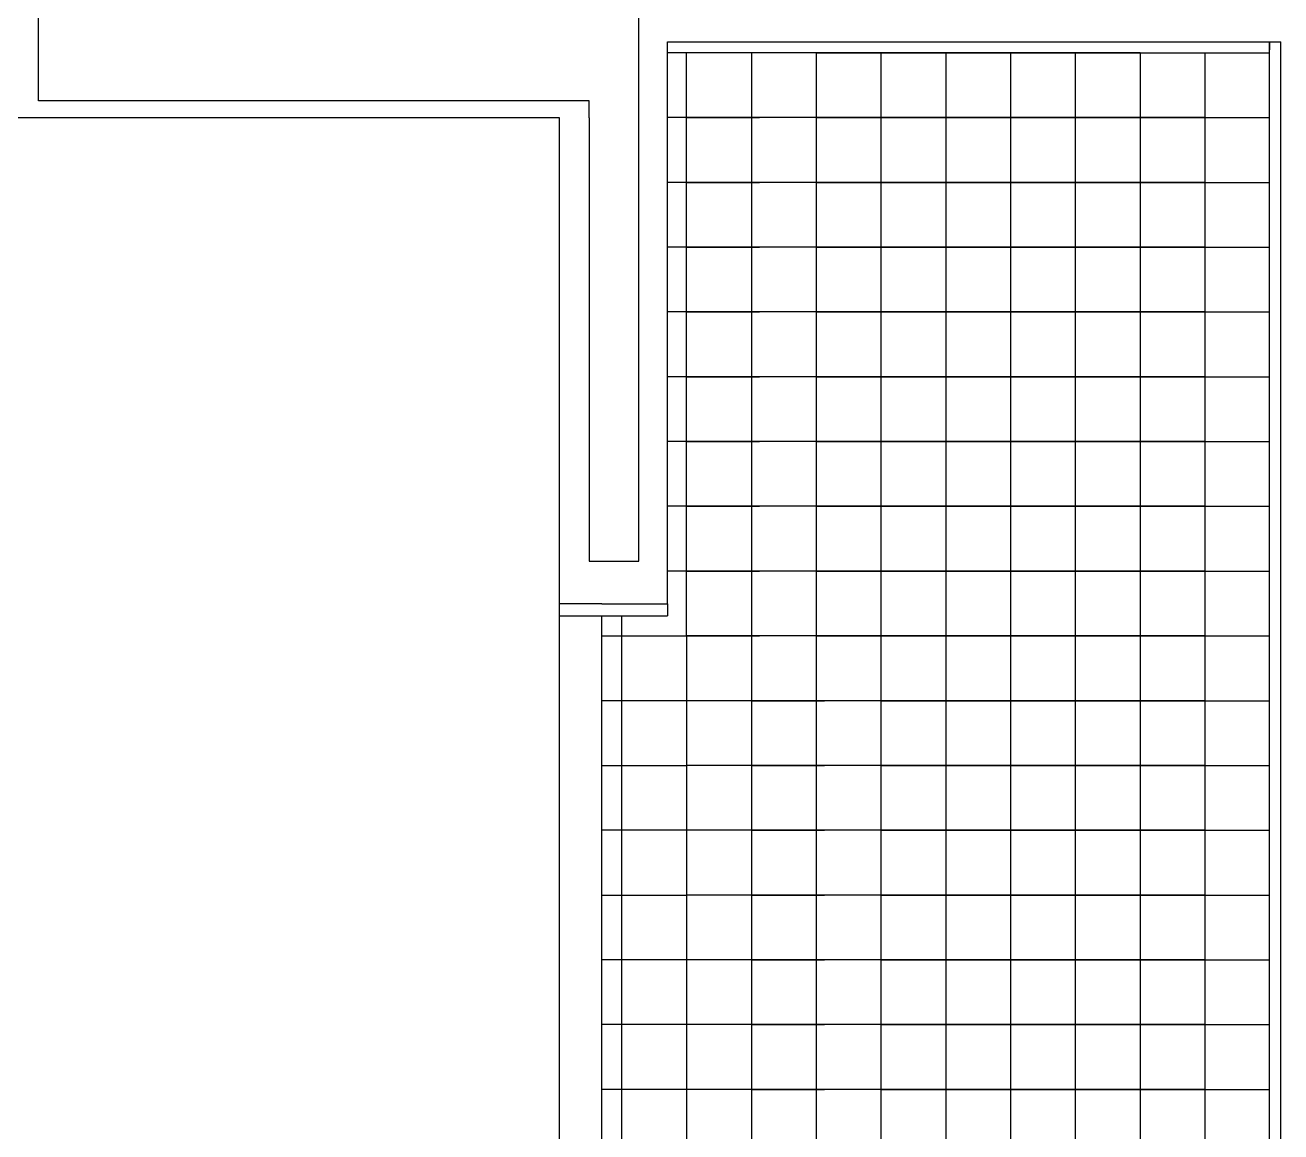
# Model space of a CAD drawing. Header units: millimetres. Extents: x 2377 to 4712, y -254 to 3188.
# Drawn here: x 3632.79 to 3682.2, y 1879.69 to 1923.24 of the extents above; entities that cross this region are included whole.
import ezdxf

# ---------------------------------------------------------------- set-up
doc = ezdxf.new("R2010")
doc.units = ezdxf.units.MM

msp = doc.modelspace()

# ---------------------------------------------------------------- linework, layer by layer
for p, q in [((3633.321, 1920.258), (3633.321, 1926.1)), ((3656.935, 1902.148), (3656.935, 1926.024)), ((3658.067, 1922.573), (3681.755, 1922.573)), ((3658.067, 1900.473), (3658.067, 1922.573)), ((3681.755, 1746.275), (3681.755, 1922.573)), ((3681.755, 1922.573), (3682.196, 1922.573)), ((3681.755, 1922.573), (3681.755, 1922.266)), ((3682.196, 1746.275), (3682.196, 1922.573)), ((3663.913, 1922.148), (3658.067, 1922.148)), ((3658.816, 1919.599), (3658.816, 1922.148)), ((3661.364, 1922.148), (3661.364, 1919.599)), ((3666.462, 1922.148), (3663.913, 1922.148)), ((3663.913, 1922.148), (3663.913, 1919.599)), ((3663.913, 1922.148), (3666.462, 1922.148)), ((3669.011, 1922.148), (3666.462, 1922.148)), ((3666.462, 1922.148), (3666.462, 1919.599)), ((3666.462, 1922.148), (3669.011, 1922.148)), ((3671.56, 1922.148), (3669.011, 1922.148)), ((3669.011, 1922.148), (3669.011, 1919.599)), ((3669.011, 1922.148), (3671.56, 1922.148)), ((3674.109, 1922.148), (3671.56, 1922.148)), ((3671.56, 1922.148), (3671.56, 1919.599)), ((3671.56, 1922.148), (3674.109, 1922.148)), ((3676.658, 1922.148), (3674.109, 1922.148)), ((3674.109, 1922.148), (3674.109, 1919.599)), ((3674.109, 1922.148), (3681.755, 1922.148)), ((3676.658, 1922.148), (3676.658, 1919.599)), ((3679.207, 1922.148), (3679.207, 1917.05)), ((3654.989, 1920.258), (3633.321, 1920.258)), ((3654.989, 1919.59), (3654.989, 1920.258)), ((3653.819, 1919.59), (3632.264, 1919.59)), ((3653.819, 1900.473), (3653.819, 1919.59)), ((3654.989, 1919.59), (3654.989, 1902.148)), ((3663.913, 1919.599), (3658.067, 1919.599)), ((3658.816, 1917.05), (3658.816, 1919.599)), ((3666.462, 1919.599), (3658.816, 1919.599)), ((3661.364, 1919.599), (3658.816, 1919.599)), ((3658.816, 1919.599), (3661.364, 1919.599)), ((3661.364, 1919.599), (3661.364, 1917.05)), ((3661.364, 1919.599), (3661.689, 1919.599)), ((3663.913, 1919.599), (3661.364, 1919.599)), ((3666.462, 1919.599), (3663.913, 1919.599)), ((3663.913, 1919.599), (3663.913, 1917.05)), ((3663.913, 1919.599), (3666.462, 1919.599)), ((3663.913, 1919.599), (3664.238, 1919.599)), ((3666.462, 1919.599), (3663.913, 1919.599)), ((3663.913, 1919.599), (3666.462, 1919.599)), ((3666.462, 1919.599), (3663.913, 1919.599)), ((3663.913, 1919.599), (3666.462, 1919.599)), ((3669.011, 1919.599), (3666.462, 1919.599)), ((3666.462, 1919.599), (3666.462, 1917.05)), ((3666.462, 1919.599), (3669.011, 1919.599)), ((3669.011, 1919.599), (3666.462, 1919.599)), ((3666.462, 1919.599), (3669.011, 1919.599)), ((3669.011, 1919.599), (3666.462, 1919.599)), ((3666.462, 1919.599), (3669.011, 1919.599)), ((3669.011, 1919.599), (3666.462, 1919.599)), ((3666.462, 1919.599), (3669.011, 1919.599)), ((3671.56, 1919.599), (3669.011, 1919.599)), ((3669.011, 1919.599), (3669.011, 1917.05)), ((3669.011, 1919.599), (3671.56, 1919.599)), ((3671.56, 1919.599), (3669.011, 1919.599)), ((3669.011, 1919.599), (3671.56, 1919.599)), ((3671.56, 1919.599), (3669.011, 1919.599)), ((3669.011, 1919.599), (3671.56, 1919.599)), ((3671.56, 1919.599), (3669.011, 1919.599)), ((3669.011, 1919.599), (3671.56, 1919.599)), ((3674.109, 1919.599), (3671.56, 1919.599)), ((3671.56, 1919.599), (3671.56, 1917.05)), ((3671.56, 1919.599), (3674.109, 1919.599)), ((3674.109, 1919.599), (3671.56, 1919.599)), ((3671.56, 1919.599), (3674.109, 1919.599)), ((3674.109, 1919.599), (3671.56, 1919.599)), ((3671.56, 1919.599), (3674.109, 1919.599)), ((3674.109, 1919.599), (3671.56, 1919.599)), ((3671.56, 1919.599), (3674.109, 1919.599)), ((3676.658, 1919.599), (3674.109, 1919.599)), ((3674.109, 1919.599), (3674.109, 1917.05)), ((3674.109, 1919.599), (3681.755, 1919.599)), ((3676.658, 1919.599), (3674.109, 1919.599)), ((3674.109, 1919.599), (3676.658, 1919.599)), ((3676.658, 1919.599), (3674.109, 1919.599)), ((3674.109, 1919.599), (3679.207, 1919.599)), ((3676.658, 1919.599), (3674.109, 1919.599)), ((3674.109, 1919.599), (3679.207, 1919.599)), ((3676.658, 1919.599), (3676.658, 1917.05)), ((3679.207, 1919.599), (3676.658, 1919.599)), ((3676.658, 1919.599), (3681.755, 1919.599)), ((3679.207, 1919.599), (3679.207, 1914.501)), ((3663.913, 1917.05), (3658.067, 1917.05)), ((3658.816, 1914.501), (3658.816, 1917.05)), ((3666.462, 1917.05), (3658.816, 1917.05)), ((3661.364, 1917.05), (3658.816, 1917.05)), ((3658.816, 1917.05), (3661.364, 1917.05)), ((3661.364, 1917.05), (3661.364, 1914.501)), ((3661.364, 1917.05), (3661.689, 1917.05)), ((3663.913, 1917.05), (3661.364, 1917.05)), ((3666.462, 1917.05), (3663.913, 1917.05)), ((3663.913, 1917.05), (3663.913, 1914.501)), ((3663.913, 1917.05), (3666.462, 1917.05)), ((3663.913, 1917.05), (3664.238, 1917.05)), ((3666.462, 1917.05), (3663.913, 1917.05)), ((3663.913, 1917.05), (3666.462, 1917.05)), ((3666.462, 1917.05), (3663.913, 1917.05)), ((3663.913, 1917.05), (3666.462, 1917.05)), ((3669.011, 1917.05), (3666.462, 1917.05)), ((3666.462, 1917.05), (3666.462, 1914.501)), ((3666.462, 1917.05), (3669.011, 1917.05)), ((3669.011, 1917.05), (3666.462, 1917.05)), ((3666.462, 1917.05), (3669.011, 1917.05)), ((3669.011, 1917.05), (3666.462, 1917.05)), ((3666.462, 1917.05), (3669.011, 1917.05)), ((3669.011, 1917.05), (3666.462, 1917.05)), ((3666.462, 1917.05), (3669.011, 1917.05)), ((3671.56, 1917.05), (3669.011, 1917.05)), ((3669.011, 1917.05), (3669.011, 1914.501)), ((3669.011, 1917.05), (3671.56, 1917.05)), ((3671.56, 1917.05), (3669.011, 1917.05)), ((3669.011, 1917.05), (3671.56, 1917.05)), ((3671.56, 1917.05), (3669.011, 1917.05)), ((3669.011, 1917.05), (3671.56, 1917.05)), ((3671.56, 1917.05), (3669.011, 1917.05)), ((3669.011, 1917.05), (3671.56, 1917.05)), ((3674.109, 1917.05), (3671.56, 1917.05)), ((3671.56, 1917.05), (3671.56, 1914.501)), ((3671.56, 1917.05), (3674.109, 1917.05)), ((3674.109, 1917.05), (3671.56, 1917.05)), ((3671.56, 1917.05), (3674.109, 1917.05)), ((3674.109, 1917.05), (3671.56, 1917.05)), ((3671.56, 1917.05), (3674.109, 1917.05)), ((3674.109, 1917.05), (3671.56, 1917.05)), ((3671.56, 1917.05), (3674.109, 1917.05)), ((3676.658, 1917.05), (3674.109, 1917.05)), ((3674.109, 1917.05), (3674.109, 1914.501)), ((3674.109, 1917.05), (3681.755, 1917.05)), ((3676.658, 1917.05), (3674.109, 1917.05)), ((3674.109, 1917.05), (3676.658, 1917.05)), ((3676.658, 1917.05), (3674.109, 1917.05)), ((3674.109, 1917.05), (3679.207, 1917.05)), ((3676.658, 1917.05), (3674.109, 1917.05)), ((3674.109, 1917.05), (3679.207, 1917.05)), ((3676.658, 1917.05), (3676.658, 1914.501)), ((3679.207, 1917.05), (3676.658, 1917.05)), ((3676.658, 1917.05), (3681.755, 1917.05)), ((3679.207, 1917.05), (3679.207, 1911.952)), ((3663.913, 1914.501), (3658.067, 1914.501)), ((3658.816, 1911.952), (3658.816, 1914.501)), ((3666.462, 1914.501), (3658.816, 1914.501)), ((3661.364, 1914.501), (3658.816, 1914.501)), ((3658.816, 1914.501), (3661.364, 1914.501)), ((3661.364, 1914.501), (3661.364, 1911.952)), ((3661.364, 1914.501), (3661.689, 1914.501)), ((3663.913, 1914.501), (3661.364, 1914.501)), ((3666.462, 1914.501), (3663.913, 1914.501)), ((3663.913, 1914.501), (3663.913, 1911.952)), ((3663.913, 1914.501), (3666.462, 1914.501)), ((3663.913, 1914.501), (3664.238, 1914.501)), ((3666.462, 1914.501), (3663.913, 1914.501)), ((3663.913, 1914.501), (3666.462, 1914.501)), ((3666.462, 1914.501), (3663.913, 1914.501)), ((3663.913, 1914.501), (3666.462, 1914.501)), ((3669.011, 1914.501), (3666.462, 1914.501)), ((3666.462, 1914.501), (3666.462, 1911.952)), ((3666.462, 1914.501), (3669.011, 1914.501)), ((3669.011, 1914.501), (3666.462, 1914.501)), ((3666.462, 1914.501), (3669.011, 1914.501)), ((3669.011, 1914.501), (3666.462, 1914.501)), ((3666.462, 1914.501), (3669.011, 1914.501)), ((3669.011, 1914.501), (3666.462, 1914.501)), ((3666.462, 1914.501), (3669.011, 1914.501)), ((3671.56, 1914.501), (3669.011, 1914.501)), ((3669.011, 1914.501), (3669.011, 1911.952)), ((3669.011, 1914.501), (3671.56, 1914.501)), ((3671.56, 1914.501), (3669.011, 1914.501)), ((3669.011, 1914.501), (3671.56, 1914.501)), ((3671.56, 1914.501), (3669.011, 1914.501)), ((3669.011, 1914.501), (3671.56, 1914.501)), ((3671.56, 1914.501), (3669.011, 1914.501)), ((3669.011, 1914.501), (3671.56, 1914.501)), ((3674.109, 1914.501), (3671.56, 1914.501)), ((3671.56, 1914.501), (3671.56, 1911.952)), ((3671.56, 1914.501), (3674.109, 1914.501)), ((3674.109, 1914.501), (3671.56, 1914.501)), ((3671.56, 1914.501), (3674.109, 1914.501)), ((3674.109, 1914.501), (3671.56, 1914.501)), ((3671.56, 1914.501), (3674.109, 1914.501)), ((3674.109, 1914.501), (3671.56, 1914.501)), ((3671.56, 1914.501), (3674.109, 1914.501)), ((3676.658, 1914.501), (3674.109, 1914.501)), ((3674.109, 1914.501), (3674.109, 1911.952)), ((3674.109, 1914.501), (3681.755, 1914.501)), ((3676.658, 1914.501), (3674.109, 1914.501)), ((3674.109, 1914.501), (3676.658, 1914.501)), ((3676.658, 1914.501), (3674.109, 1914.501)), ((3674.109, 1914.501), (3679.207, 1914.501)), ((3676.658, 1914.501), (3674.109, 1914.501)), ((3674.109, 1914.501), (3679.207, 1914.501)), ((3676.658, 1914.501), (3676.658, 1911.952)), ((3679.207, 1914.501), (3676.658, 1914.501)), ((3676.658, 1914.501), (3681.755, 1914.501)), ((3679.207, 1914.501), (3679.207, 1909.404)), ((3663.913, 1911.952), (3658.067, 1911.952)), ((3658.816, 1909.404), (3658.816, 1911.952)), ((3666.462, 1911.952), (3658.816, 1911.952)), ((3661.364, 1911.952), (3658.816, 1911.952)), ((3658.816, 1911.952), (3661.364, 1911.952)), ((3661.364, 1911.952), (3661.364, 1909.404)), ((3661.364, 1911.952), (3661.689, 1911.952)), ((3663.913, 1911.952), (3661.364, 1911.952)), ((3666.462, 1911.952), (3663.913, 1911.952)), ((3663.913, 1911.952), (3663.913, 1909.404)), ((3663.913, 1911.952), (3666.462, 1911.952)), ((3663.913, 1911.952), (3664.238, 1911.952)), ((3666.462, 1911.952), (3663.913, 1911.952)), ((3663.913, 1911.952), (3666.462, 1911.952)), ((3666.462, 1911.952), (3663.913, 1911.952)), ((3663.913, 1911.952), (3666.462, 1911.952)), ((3669.011, 1911.952), (3666.462, 1911.952)), ((3666.462, 1911.952), (3666.462, 1909.404)), ((3666.462, 1911.952), (3669.011, 1911.952)), ((3669.011, 1911.952), (3666.462, 1911.952)), ((3666.462, 1911.952), (3669.011, 1911.952)), ((3669.011, 1911.952), (3666.462, 1911.952)), ((3666.462, 1911.952), (3669.011, 1911.952)), ((3669.011, 1911.952), (3666.462, 1911.952)), ((3666.462, 1911.952), (3669.011, 1911.952)), ((3671.56, 1911.952), (3669.011, 1911.952)), ((3669.011, 1911.952), (3669.011, 1909.404)), ((3669.011, 1911.952), (3671.56, 1911.952)), ((3671.56, 1911.952), (3669.011, 1911.952)), ((3669.011, 1911.952), (3671.56, 1911.952)), ((3671.56, 1911.952), (3669.011, 1911.952)), ((3669.011, 1911.952), (3671.56, 1911.952)), ((3671.56, 1911.952), (3669.011, 1911.952)), ((3669.011, 1911.952), (3671.56, 1911.952)), ((3674.109, 1911.952), (3671.56, 1911.952)), ((3671.56, 1911.952), (3671.56, 1909.404)), ((3671.56, 1911.952), (3674.109, 1911.952)), ((3674.109, 1911.952), (3671.56, 1911.952)), ((3671.56, 1911.952), (3674.109, 1911.952)), ((3674.109, 1911.952), (3671.56, 1911.952)), ((3671.56, 1911.952), (3674.109, 1911.952)), ((3674.109, 1911.952), (3671.56, 1911.952)), ((3671.56, 1911.952), (3674.109, 1911.952)), ((3676.658, 1911.952), (3674.109, 1911.952)), ((3674.109, 1911.952), (3674.109, 1909.404)), ((3674.109, 1911.952), (3681.755, 1911.952)), ((3676.658, 1911.952), (3674.109, 1911.952)), ((3674.109, 1911.952), (3676.658, 1911.952)), ((3676.658, 1911.952), (3674.109, 1911.952)), ((3674.109, 1911.952), (3679.207, 1911.952)), ((3676.658, 1911.952), (3674.109, 1911.952)), ((3674.109, 1911.952), (3679.207, 1911.952)), ((3676.658, 1911.952), (3676.658, 1909.404)), ((3679.207, 1911.952), (3676.658, 1911.952)), ((3676.658, 1911.952), (3681.755, 1911.952)), ((3679.207, 1911.952), (3679.207, 1906.855)), ((3663.913, 1909.404), (3658.067, 1909.404)), ((3658.816, 1906.855), (3658.816, 1909.404)), ((3666.462, 1909.404), (3658.816, 1909.404)), ((3661.364, 1909.404), (3658.816, 1909.404)), ((3658.816, 1909.404), (3661.364, 1909.404)), ((3661.364, 1909.404), (3661.364, 1906.855)), ((3661.364, 1909.404), (3661.689, 1909.404)), ((3663.913, 1909.404), (3661.364, 1909.404)), ((3666.462, 1909.404), (3663.913, 1909.404)), ((3663.913, 1909.404), (3663.913, 1906.855)), ((3663.913, 1909.404), (3666.462, 1909.404)), ((3663.913, 1909.404), (3664.238, 1909.404)), ((3666.462, 1909.404), (3663.913, 1909.404)), ((3663.913, 1909.404), (3666.462, 1909.404)), ((3666.462, 1909.404), (3663.913, 1909.404)), ((3663.913, 1909.404), (3666.462, 1909.404)), ((3669.011, 1909.404), (3666.462, 1909.404)), ((3666.462, 1909.404), (3666.462, 1906.855)), ((3666.462, 1909.404), (3669.011, 1909.404)), ((3669.011, 1909.404), (3666.462, 1909.404)), ((3666.462, 1909.404), (3669.011, 1909.404)), ((3669.011, 1909.404), (3666.462, 1909.404)), ((3666.462, 1909.404), (3669.011, 1909.404)), ((3669.011, 1909.404), (3666.462, 1909.404)), ((3666.462, 1909.404), (3669.011, 1909.404)), ((3671.56, 1909.404), (3669.011, 1909.404)), ((3669.011, 1909.404), (3669.011, 1906.855)), ((3669.011, 1909.404), (3671.56, 1909.404)), ((3671.56, 1909.404), (3669.011, 1909.404)), ((3669.011, 1909.404), (3671.56, 1909.404)), ((3671.56, 1909.404), (3669.011, 1909.404)), ((3669.011, 1909.404), (3671.56, 1909.404)), ((3671.56, 1909.404), (3669.011, 1909.404)), ((3669.011, 1909.404), (3671.56, 1909.404)), ((3674.109, 1909.404), (3671.56, 1909.404)), ((3671.56, 1909.404), (3671.56, 1906.855)), ((3671.56, 1909.404), (3674.109, 1909.404)), ((3674.109, 1909.404), (3671.56, 1909.404)), ((3671.56, 1909.404), (3674.109, 1909.404)), ((3674.109, 1909.404), (3671.56, 1909.404)), ((3671.56, 1909.404), (3674.109, 1909.404)), ((3674.109, 1909.404), (3671.56, 1909.404)), ((3671.56, 1909.404), (3674.109, 1909.404)), ((3676.658, 1909.404), (3674.109, 1909.404)), ((3674.109, 1909.404), (3674.109, 1906.855)), ((3674.109, 1909.404), (3681.755, 1909.404)), ((3676.658, 1909.404), (3674.109, 1909.404)), ((3674.109, 1909.404), (3676.658, 1909.404)), ((3676.658, 1909.404), (3674.109, 1909.404)), ((3674.109, 1909.404), (3679.207, 1909.404)), ((3676.658, 1909.404), (3674.109, 1909.404)), ((3674.109, 1909.404), (3679.207, 1909.404)), ((3676.658, 1909.404), (3676.658, 1906.855)), ((3679.207, 1909.404), (3676.658, 1909.404)), ((3676.658, 1909.404), (3681.755, 1909.404)), ((3679.207, 1909.404), (3679.207, 1904.306)), ((3663.913, 1906.855), (3658.067, 1906.855)), ((3658.816, 1904.306), (3658.816, 1906.855)), ((3666.462, 1906.855), (3658.816, 1906.855)), ((3661.364, 1906.855), (3658.816, 1906.855)), ((3658.816, 1906.855), (3661.364, 1906.855)), ((3661.364, 1906.855), (3661.364, 1904.306)), ((3661.364, 1906.855), (3661.689, 1906.855)), ((3663.913, 1906.855), (3661.364, 1906.855)), ((3666.462, 1906.855), (3663.913, 1906.855)), ((3663.913, 1906.855), (3663.913, 1904.306)), ((3663.913, 1906.855), (3666.462, 1906.855)), ((3663.913, 1906.855), (3664.238, 1906.855)), ((3666.462, 1906.855), (3663.913, 1906.855)), ((3663.913, 1906.855), (3666.462, 1906.855)), ((3666.462, 1906.855), (3663.913, 1906.855)), ((3663.913, 1906.855), (3666.462, 1906.855)), ((3669.011, 1906.855), (3666.462, 1906.855)), ((3666.462, 1906.855), (3666.462, 1904.306)), ((3666.462, 1906.855), (3669.011, 1906.855)), ((3669.011, 1906.855), (3666.462, 1906.855)), ((3666.462, 1906.855), (3669.011, 1906.855)), ((3669.011, 1906.855), (3666.462, 1906.855)), ((3666.462, 1906.855), (3669.011, 1906.855)), ((3669.011, 1906.855), (3666.462, 1906.855)), ((3666.462, 1906.855), (3669.011, 1906.855)), ((3671.56, 1906.855), (3669.011, 1906.855)), ((3669.011, 1906.855), (3669.011, 1904.306)), ((3669.011, 1906.855), (3671.56, 1906.855)), ((3671.56, 1906.855), (3669.011, 1906.855)), ((3669.011, 1906.855), (3671.56, 1906.855)), ((3671.56, 1906.855), (3669.011, 1906.855)), ((3669.011, 1906.855), (3671.56, 1906.855)), ((3671.56, 1906.855), (3669.011, 1906.855)), ((3669.011, 1906.855), (3671.56, 1906.855)), ((3674.109, 1906.855), (3671.56, 1906.855)), ((3671.56, 1906.855), (3671.56, 1904.306)), ((3671.56, 1906.855), (3674.109, 1906.855)), ((3674.109, 1906.855), (3671.56, 1906.855)), ((3671.56, 1906.855), (3674.109, 1906.855)), ((3674.109, 1906.855), (3671.56, 1906.855)), ((3671.56, 1906.855), (3674.109, 1906.855)), ((3674.109, 1906.855), (3671.56, 1906.855)), ((3671.56, 1906.855), (3674.109, 1906.855)), ((3676.658, 1906.855), (3674.109, 1906.855)), ((3674.109, 1906.855), (3674.109, 1904.306)), ((3674.109, 1906.855), (3681.755, 1906.855)), ((3676.658, 1906.855), (3674.109, 1906.855)), ((3674.109, 1906.855), (3676.658, 1906.855)), ((3676.658, 1906.855), (3674.109, 1906.855)), ((3674.109, 1906.855), (3679.207, 1906.855)), ((3676.658, 1906.855), (3674.109, 1906.855)), ((3674.109, 1906.855), (3679.207, 1906.855)), ((3676.658, 1906.855), (3676.658, 1904.306)), ((3679.207, 1906.855), (3676.658, 1906.855)), ((3676.658, 1906.855), (3681.755, 1906.855)), ((3679.207, 1906.855), (3679.207, 1901.757)), ((3663.913, 1904.306), (3658.067, 1904.306)), ((3658.816, 1901.757), (3658.816, 1904.306)), ((3666.462, 1904.306), (3658.816, 1904.306)), ((3661.364, 1904.306), (3658.816, 1904.306)), ((3658.816, 1904.306), (3661.364, 1904.306)), ((3661.364, 1904.306), (3661.364, 1901.757)), ((3661.364, 1904.306), (3661.689, 1904.306)), ((3663.913, 1904.306), (3661.364, 1904.306)), ((3666.462, 1904.306), (3663.913, 1904.306)), ((3663.913, 1904.306), (3663.913, 1901.757)), ((3663.913, 1904.306), (3666.462, 1904.306)), ((3663.913, 1904.306), (3664.238, 1904.306)), ((3666.462, 1904.306), (3663.913, 1904.306)), ((3663.913, 1904.306), (3666.462, 1904.306)), ((3666.462, 1904.306), (3663.913, 1904.306)), ((3663.913, 1904.306), (3666.462, 1904.306)), ((3669.011, 1904.306), (3666.462, 1904.306)), ((3666.462, 1904.306), (3666.462, 1901.757)), ((3666.462, 1904.306), (3669.011, 1904.306)), ((3669.011, 1904.306), (3666.462, 1904.306)), ((3666.462, 1904.306), (3669.011, 1904.306)), ((3669.011, 1904.306), (3666.462, 1904.306)), ((3666.462, 1904.306), (3669.011, 1904.306)), ((3669.011, 1904.306), (3666.462, 1904.306)), ((3666.462, 1904.306), (3669.011, 1904.306)), ((3671.56, 1904.306), (3669.011, 1904.306)), ((3669.011, 1904.306), (3669.011, 1901.757)), ((3669.011, 1904.306), (3671.56, 1904.306)), ((3671.56, 1904.306), (3669.011, 1904.306)), ((3669.011, 1904.306), (3671.56, 1904.306)), ((3671.56, 1904.306), (3669.011, 1904.306)), ((3669.011, 1904.306), (3671.56, 1904.306)), ((3671.56, 1904.306), (3669.011, 1904.306)), ((3669.011, 1904.306), (3671.56, 1904.306)), ((3674.109, 1904.306), (3671.56, 1904.306)), ((3671.56, 1904.306), (3671.56, 1901.757)), ((3671.56, 1904.306), (3674.109, 1904.306)), ((3674.109, 1904.306), (3671.56, 1904.306)), ((3671.56, 1904.306), (3674.109, 1904.306)), ((3674.109, 1904.306), (3671.56, 1904.306)), ((3671.56, 1904.306), (3674.109, 1904.306)), ((3674.109, 1904.306), (3671.56, 1904.306)), ((3671.56, 1904.306), (3674.109, 1904.306)), ((3676.658, 1904.306), (3674.109, 1904.306)), ((3674.109, 1904.306), (3674.109, 1901.757)), ((3674.109, 1904.306), (3681.755, 1904.306)), ((3676.658, 1904.306), (3674.109, 1904.306)), ((3674.109, 1904.306), (3676.658, 1904.306)), ((3676.658, 1904.306), (3674.109, 1904.306)), ((3674.109, 1904.306), (3679.207, 1904.306)), ((3676.658, 1904.306), (3674.109, 1904.306)), ((3674.109, 1904.306), (3679.207, 1904.306)), ((3676.658, 1904.306), (3676.658, 1901.757)), ((3679.207, 1904.306), (3676.658, 1904.306)), ((3676.658, 1904.306), (3681.755, 1904.306)), ((3679.207, 1904.306), (3679.207, 1899.208)), ((3654.989, 1902.148), (3656.935, 1902.148)), ((3663.913, 1901.757), (3658.067, 1901.757)), ((3658.816, 1899.208), (3658.816, 1901.757)), ((3666.462, 1901.757), (3658.816, 1901.757)), ((3661.364, 1901.757), (3658.816, 1901.757)), ((3658.816, 1901.757), (3661.364, 1901.757)), ((3661.364, 1901.757), (3661.364, 1899.208)), ((3661.364, 1901.757), (3661.689, 1901.757)), ((3663.913, 1901.757), (3661.364, 1901.757)), ((3666.462, 1901.757), (3663.913, 1901.757)), ((3663.913, 1901.757), (3663.913, 1899.208)), ((3663.913, 1901.757), (3666.462, 1901.757)), ((3663.913, 1901.757), (3664.238, 1901.757)), ((3666.462, 1901.757), (3663.913, 1901.757)), ((3663.913, 1901.757), (3666.462, 1901.757)), ((3666.462, 1901.757), (3663.913, 1901.757)), ((3663.913, 1901.757), (3666.462, 1901.757)), ((3669.011, 1901.757), (3666.462, 1901.757)), ((3666.462, 1901.757), (3666.462, 1899.208)), ((3666.462, 1901.757), (3669.011, 1901.757)), ((3669.011, 1901.757), (3666.462, 1901.757)), ((3666.462, 1901.757), (3669.011, 1901.757)), ((3669.011, 1901.757), (3666.462, 1901.757)), ((3666.462, 1901.757), (3669.011, 1901.757)), ((3669.011, 1901.757), (3666.462, 1901.757)), ((3666.462, 1901.757), (3669.011, 1901.757)), ((3671.56, 1901.757), (3669.011, 1901.757)), ((3669.011, 1901.757), (3669.011, 1899.208)), ((3669.011, 1901.757), (3671.56, 1901.757)), ((3671.56, 1901.757), (3669.011, 1901.757)), ((3669.011, 1901.757), (3671.56, 1901.757)), ((3671.56, 1901.757), (3669.011, 1901.757)), ((3669.011, 1901.757), (3671.56, 1901.757)), ((3671.56, 1901.757), (3669.011, 1901.757)), ((3669.011, 1901.757), (3671.56, 1901.757)), ((3674.109, 1901.757), (3671.56, 1901.757)), ((3671.56, 1901.757), (3671.56, 1899.208)), ((3671.56, 1901.757), (3674.109, 1901.757)), ((3674.109, 1901.757), (3671.56, 1901.757)), ((3671.56, 1901.757), (3674.109, 1901.757)), ((3674.109, 1901.757), (3671.56, 1901.757)), ((3671.56, 1901.757), (3674.109, 1901.757)), ((3674.109, 1901.757), (3671.56, 1901.757)), ((3671.56, 1901.757), (3674.109, 1901.757)), ((3676.658, 1901.757), (3674.109, 1901.757)), ((3674.109, 1901.757), (3674.109, 1899.208)), ((3674.109, 1901.757), (3681.755, 1901.757)), ((3676.658, 1901.757), (3674.109, 1901.757)), ((3674.109, 1901.757), (3676.658, 1901.757)), ((3676.658, 1901.757), (3674.109, 1901.757)), ((3674.109, 1901.757), (3679.207, 1901.757)), ((3676.658, 1901.757), (3674.109, 1901.757)), ((3674.109, 1901.757), (3679.207, 1901.757)), ((3676.658, 1901.757), (3676.658, 1899.208)), ((3679.207, 1901.757), (3676.658, 1901.757)), ((3676.658, 1901.757), (3681.755, 1901.757)), ((3679.207, 1901.757), (3679.207, 1896.659)), ((3655.486, 1900.473), (3653.819, 1900.473)), ((3653.819, 1899.993), (3653.819, 1900.473)), ((3655.486, 1900.473), (3658.067, 1900.473)), ((3658.067, 1900.473), (3658.067, 1899.993)), ((3653.819, 1836.271), (3653.819, 1899.993)), ((3653.819, 1899.993), (3655.486, 1899.993)), ((3655.486, 1836.271), (3655.486, 1899.993)), ((3655.486, 1899.993), (3658.067, 1899.993)), ((3655.486, 1899.993), (3658.067, 1899.993)), ((3656.267, 1896.659), (3656.267, 1899.993)), ((3655.486, 1899.208), (3658.816, 1899.208)), ((3658.816, 1899.208), (3658.816, 1822.742)), ((3666.462, 1899.208), (3658.816, 1899.208)), ((3661.364, 1899.208), (3658.816, 1899.208)), ((3658.816, 1899.208), (3661.364, 1899.208)), ((3661.364, 1899.208), (3661.364, 1835.486)), ((3661.364, 1899.208), (3661.689, 1899.208)), ((3663.913, 1899.208), (3661.364, 1899.208)), ((3663.913, 1899.208), (3664.238, 1899.208)), ((3663.913, 1899.208), (3663.913, 1896.659)), ((3666.462, 1899.208), (3663.913, 1899.208)), ((3663.913, 1899.208), (3666.462, 1899.208)), ((3666.462, 1899.208), (3663.913, 1899.208)), ((3663.913, 1899.208), (3666.462, 1899.208)), ((3669.011, 1899.208), (3666.462, 1899.208)), ((3666.462, 1899.208), (3666.462, 1896.659)), ((3666.462, 1899.208), (3669.011, 1899.208)), ((3669.011, 1899.208), (3666.462, 1899.208)), ((3666.462, 1899.208), (3669.011, 1899.208)), ((3669.011, 1899.208), (3666.462, 1899.208)), ((3666.462, 1899.208), (3669.011, 1899.208)), ((3671.56, 1899.208), (3669.011, 1899.208)), ((3669.011, 1899.208), (3669.011, 1896.659)), ((3669.011, 1899.208), (3671.56, 1899.208)), ((3671.56, 1899.208), (3669.011, 1899.208)), ((3669.011, 1899.208), (3671.56, 1899.208)), ((3671.56, 1899.208), (3669.011, 1899.208)), ((3669.011, 1899.208), (3671.56, 1899.208)), ((3674.109, 1899.208), (3671.56, 1899.208)), ((3671.56, 1899.208), (3671.56, 1896.659)), ((3671.56, 1899.208), (3674.109, 1899.208)), ((3674.109, 1899.208), (3671.56, 1899.208)), ((3671.56, 1899.208), (3674.109, 1899.208)), ((3674.109, 1899.208), (3671.56, 1899.208)), ((3671.56, 1899.208), (3674.109, 1899.208)), ((3676.658, 1899.208), (3674.109, 1899.208)), ((3674.109, 1899.208), (3674.109, 1896.659)), ((3674.109, 1899.208), (3676.658, 1899.208)), ((3676.658, 1899.208), (3674.109, 1899.208)), ((3674.109, 1899.208), (3679.207, 1899.208)), ((3676.658, 1899.208), (3674.109, 1899.208)), ((3674.109, 1899.208), (3679.207, 1899.208)), ((3679.207, 1899.208), (3676.658, 1899.208)), ((3676.658, 1899.208), (3676.658, 1896.659)), ((3676.658, 1899.208), (3681.755, 1899.208)), ((3658.816, 1896.659), (3655.486, 1896.659)), ((3656.267, 1894.11), (3656.267, 1896.659)), ((3666.462, 1896.659), (3658.816, 1896.659)), ((3661.364, 1896.659), (3658.816, 1896.659)), ((3663.913, 1896.659), (3661.364, 1896.659)), ((3661.364, 1896.659), (3663.913, 1896.659)), ((3663.913, 1896.659), (3664.238, 1896.659)), ((3663.913, 1896.659), (3663.913, 1894.11)), ((3666.462, 1896.659), (3663.913, 1896.659)), ((3669.011, 1896.659), (3666.462, 1896.659)), ((3666.462, 1896.659), (3666.462, 1894.11)), ((3666.462, 1896.659), (3669.011, 1896.659)), ((3669.011, 1896.659), (3666.462, 1896.659)), ((3666.462, 1896.659), (3669.011, 1896.659)), ((3671.56, 1896.659), (3669.011, 1896.659)), ((3669.011, 1896.659), (3669.011, 1894.11)), ((3669.011, 1896.659), (3671.56, 1896.659)), ((3671.56, 1896.659), (3669.011, 1896.659)), ((3669.011, 1896.659), (3671.56, 1896.659)), ((3674.109, 1896.659), (3671.56, 1896.659)), ((3671.56, 1896.659), (3671.56, 1894.11)), ((3671.56, 1896.659), (3674.109, 1896.659)), ((3674.109, 1896.659), (3671.56, 1896.659)), ((3671.56, 1896.659), (3674.109, 1896.659)), ((3676.658, 1896.659), (3674.109, 1896.659)), ((3674.109, 1896.659), (3674.109, 1894.11)), ((3674.109, 1896.659), (3676.658, 1896.659)), ((3676.658, 1896.659), (3674.109, 1896.659)), ((3674.109, 1896.659), (3676.658, 1896.659)), ((3679.207, 1896.659), (3676.658, 1896.659)), ((3676.658, 1896.659), (3676.658, 1894.11)), ((3676.658, 1896.659), (3681.755, 1896.659)), ((3679.207, 1896.659), (3676.658, 1896.659)), ((3676.658, 1896.659), (3681.755, 1896.659)), ((3679.207, 1896.659), (3679.207, 1894.11)), ((3655.486, 1894.11), (3658.816, 1894.11)), ((3656.267, 1891.561), (3656.267, 1894.11)), ((3666.462, 1894.11), (3658.816, 1894.11)), ((3666.462, 1894.11), (3658.816, 1894.11)), ((3661.364, 1894.11), (3658.816, 1894.11)), ((3663.913, 1894.11), (3661.364, 1894.11)), ((3661.364, 1894.11), (3663.913, 1894.11)), ((3663.913, 1894.11), (3664.238, 1894.11)), ((3663.913, 1894.11), (3663.913, 1891.561)), ((3663.913, 1894.11), (3664.238, 1894.11)), ((3666.462, 1894.11), (3663.913, 1894.11)), ((3669.011, 1894.11), (3666.462, 1894.11)), ((3666.462, 1894.11), (3666.462, 1891.561)), ((3666.462, 1894.11), (3669.011, 1894.11)), ((3669.011, 1894.11), (3666.462, 1894.11)), ((3666.462, 1894.11), (3669.011, 1894.11)), ((3669.011, 1894.11), (3666.462, 1894.11)), ((3666.462, 1894.11), (3669.011, 1894.11)), ((3671.56, 1894.11), (3669.011, 1894.11)), ((3669.011, 1894.11), (3669.011, 1891.561)), ((3669.011, 1894.11), (3671.56, 1894.11)), ((3671.56, 1894.11), (3669.011, 1894.11)), ((3669.011, 1894.11), (3671.56, 1894.11)), ((3671.56, 1894.11), (3669.011, 1894.11)), ((3669.011, 1894.11), (3671.56, 1894.11)), ((3674.109, 1894.11), (3671.56, 1894.11)), ((3671.56, 1894.11), (3671.56, 1891.561)), ((3671.56, 1894.11), (3674.109, 1894.11)), ((3674.109, 1894.11), (3671.56, 1894.11)), ((3671.56, 1894.11), (3674.109, 1894.11)), ((3674.109, 1894.11), (3671.56, 1894.11)), ((3671.56, 1894.11), (3674.109, 1894.11)), ((3676.658, 1894.11), (3674.109, 1894.11)), ((3674.109, 1894.11), (3674.109, 1891.561)), ((3674.109, 1894.11), (3676.658, 1894.11)), ((3676.658, 1894.11), (3674.109, 1894.11)), ((3674.109, 1894.11), (3676.658, 1894.11)), ((3676.658, 1894.11), (3674.109, 1894.11)), ((3674.109, 1894.11), (3676.658, 1894.11)), ((3679.207, 1894.11), (3676.658, 1894.11)), ((3676.658, 1894.11), (3676.658, 1891.561)), ((3676.658, 1894.11), (3681.755, 1894.11)), ((3679.207, 1894.11), (3676.658, 1894.11)), ((3676.658, 1894.11), (3681.755, 1894.11)), ((3679.207, 1894.11), (3676.658, 1894.11)), ((3676.658, 1894.11), (3681.755, 1894.11)), ((3679.207, 1894.11), (3679.207, 1891.561)), ((3658.816, 1891.561), (3655.486, 1891.561)), ((3656.267, 1889.013), (3656.267, 1891.561)), ((3666.462, 1891.561), (3658.816, 1891.561)), ((3661.364, 1891.561), (3658.816, 1891.561)), ((3663.913, 1891.561), (3661.364, 1891.561)), ((3661.364, 1891.561), (3663.913, 1891.561)), ((3663.913, 1891.561), (3664.238, 1891.561)), ((3663.913, 1891.561), (3663.913, 1889.013)), ((3666.462, 1891.561), (3663.913, 1891.561)), ((3669.011, 1891.561), (3666.462, 1891.561)), ((3666.462, 1891.561), (3666.462, 1889.013)), ((3666.462, 1891.561), (3669.011, 1891.561)), ((3669.011, 1891.561), (3666.462, 1891.561)), ((3666.462, 1891.561), (3669.011, 1891.561)), ((3671.56, 1891.561), (3669.011, 1891.561)), ((3669.011, 1891.561), (3669.011, 1889.013)), ((3669.011, 1891.561), (3671.56, 1891.561)), ((3671.56, 1891.561), (3669.011, 1891.561)), ((3669.011, 1891.561), (3671.56, 1891.561)), ((3674.109, 1891.561), (3671.56, 1891.561)), ((3671.56, 1891.561), (3671.56, 1889.013)), ((3671.56, 1891.561), (3674.109, 1891.561)), ((3674.109, 1891.561), (3671.56, 1891.561)), ((3671.56, 1891.561), (3674.109, 1891.561)), ((3676.658, 1891.561), (3674.109, 1891.561)), ((3674.109, 1891.561), (3674.109, 1889.013)), ((3674.109, 1891.561), (3676.658, 1891.561)), ((3676.658, 1891.561), (3674.109, 1891.561)), ((3674.109, 1891.561), (3676.658, 1891.561)), ((3679.207, 1891.561), (3676.658, 1891.561)), ((3676.658, 1891.561), (3676.658, 1889.013)), ((3676.658, 1891.561), (3681.755, 1891.561)), ((3679.207, 1891.561), (3676.658, 1891.561)), ((3676.658, 1891.561), (3681.755, 1891.561)), ((3679.207, 1891.561), (3679.207, 1889.013)), ((3655.486, 1889.013), (3658.816, 1889.013)), ((3656.267, 1886.464), (3656.267, 1889.013)), ((3666.462, 1889.013), (3658.816, 1889.013)), ((3666.462, 1889.013), (3658.816, 1889.013)), ((3661.364, 1889.013), (3658.816, 1889.013)), ((3663.913, 1889.013), (3661.364, 1889.013)), ((3661.364, 1889.013), (3663.913, 1889.013)), ((3663.913, 1889.013), (3664.238, 1889.013)), ((3663.913, 1889.013), (3663.913, 1886.464)), ((3663.913, 1889.013), (3664.238, 1889.013)), ((3666.462, 1889.013), (3663.913, 1889.013)), ((3669.011, 1889.013), (3666.462, 1889.013)), ((3666.462, 1889.013), (3666.462, 1886.464)), ((3666.462, 1889.013), (3669.011, 1889.013)), ((3669.011, 1889.013), (3666.462, 1889.013)), ((3666.462, 1889.013), (3669.011, 1889.013)), ((3669.011, 1889.013), (3666.462, 1889.013)), ((3666.462, 1889.013), (3669.011, 1889.013)), ((3671.56, 1889.013), (3669.011, 1889.013)), ((3669.011, 1889.013), (3669.011, 1886.464)), ((3669.011, 1889.013), (3671.56, 1889.013)), ((3671.56, 1889.013), (3669.011, 1889.013)), ((3669.011, 1889.013), (3671.56, 1889.013)), ((3671.56, 1889.013), (3669.011, 1889.013)), ((3669.011, 1889.013), (3671.56, 1889.013)), ((3674.109, 1889.013), (3671.56, 1889.013)), ((3671.56, 1889.013), (3671.56, 1886.464)), ((3671.56, 1889.013), (3674.109, 1889.013)), ((3674.109, 1889.013), (3671.56, 1889.013)), ((3671.56, 1889.013), (3674.109, 1889.013)), ((3674.109, 1889.013), (3671.56, 1889.013)), ((3671.56, 1889.013), (3674.109, 1889.013)), ((3676.658, 1889.013), (3674.109, 1889.013)), ((3674.109, 1889.013), (3674.109, 1886.464)), ((3674.109, 1889.013), (3676.658, 1889.013)), ((3676.658, 1889.013), (3674.109, 1889.013)), ((3674.109, 1889.013), (3676.658, 1889.013)), ((3676.658, 1889.013), (3674.109, 1889.013)), ((3674.109, 1889.013), (3676.658, 1889.013)), ((3679.207, 1889.013), (3676.658, 1889.013)), ((3676.658, 1889.013), (3676.658, 1886.464)), ((3676.658, 1889.013), (3681.755, 1889.013)), ((3679.207, 1889.013), (3676.658, 1889.013)), ((3676.658, 1889.013), (3681.755, 1889.013)), ((3679.207, 1889.013), (3676.658, 1889.013)), ((3676.658, 1889.013), (3681.755, 1889.013)), ((3679.207, 1889.013), (3679.207, 1886.464)), ((3658.816, 1886.464), (3655.486, 1886.464)), ((3656.267, 1883.915), (3656.267, 1886.464)), ((3666.462, 1886.464), (3658.816, 1886.464)), ((3661.364, 1886.464), (3658.816, 1886.464)), ((3663.913, 1886.464), (3661.364, 1886.464)), ((3661.364, 1886.464), (3663.913, 1886.464)), ((3663.913, 1886.464), (3664.238, 1886.464)), ((3663.913, 1886.464), (3663.913, 1883.915)), ((3666.462, 1886.464), (3663.913, 1886.464)), ((3669.011, 1886.464), (3666.462, 1886.464)), ((3666.462, 1886.464), (3666.462, 1883.915)), ((3666.462, 1886.464), (3669.011, 1886.464)), ((3669.011, 1886.464), (3666.462, 1886.464)), ((3666.462, 1886.464), (3669.011, 1886.464)), ((3671.56, 1886.464), (3669.011, 1886.464)), ((3669.011, 1886.464), (3669.011, 1883.915)), ((3669.011, 1886.464), (3671.56, 1886.464)), ((3671.56, 1886.464), (3669.011, 1886.464)), ((3669.011, 1886.464), (3671.56, 1886.464)), ((3674.109, 1886.464), (3671.56, 1886.464)), ((3671.56, 1886.464), (3671.56, 1883.915)), ((3671.56, 1886.464), (3674.109, 1886.464)), ((3674.109, 1886.464), (3671.56, 1886.464)), ((3671.56, 1886.464), (3674.109, 1886.464)), ((3676.658, 1886.464), (3674.109, 1886.464)), ((3674.109, 1886.464), (3674.109, 1883.915)), ((3674.109, 1886.464), (3676.658, 1886.464)), ((3676.658, 1886.464), (3674.109, 1886.464)), ((3674.109, 1886.464), (3676.658, 1886.464)), ((3679.207, 1886.464), (3676.658, 1886.464)), ((3676.658, 1886.464), (3676.658, 1883.915)), ((3676.658, 1886.464), (3681.755, 1886.464)), ((3679.207, 1886.464), (3676.658, 1886.464)), ((3676.658, 1886.464), (3681.755, 1886.464)), ((3679.207, 1886.464), (3679.207, 1883.915)), ((3658.816, 1883.915), (3655.486, 1883.915)), ((3656.267, 1881.366), (3656.267, 1883.915)), ((3666.462, 1883.915), (3658.816, 1883.915)), ((3661.364, 1883.915), (3658.816, 1883.915)), ((3663.913, 1883.915), (3661.364, 1883.915)), ((3661.364, 1883.915), (3663.913, 1883.915)), ((3663.913, 1883.915), (3664.238, 1883.915)), ((3663.913, 1883.915), (3663.913, 1881.366)), ((3666.462, 1883.915), (3663.913, 1883.915)), ((3669.011, 1883.915), (3666.462, 1883.915)), ((3666.462, 1883.915), (3666.462, 1881.366)), ((3666.462, 1883.915), (3669.011, 1883.915)), ((3669.011, 1883.915), (3666.462, 1883.915)), ((3666.462, 1883.915), (3669.011, 1883.915)), ((3671.56, 1883.915), (3669.011, 1883.915)), ((3669.011, 1883.915), (3669.011, 1881.366)), ((3669.011, 1883.915), (3671.56, 1883.915)), ((3671.56, 1883.915), (3669.011, 1883.915)), ((3669.011, 1883.915), (3671.56, 1883.915)), ((3674.109, 1883.915), (3671.56, 1883.915)), ((3671.56, 1883.915), (3671.56, 1881.366)), ((3671.56, 1883.915), (3674.109, 1883.915)), ((3674.109, 1883.915), (3671.56, 1883.915)), ((3671.56, 1883.915), (3674.109, 1883.915)), ((3676.658, 1883.915), (3674.109, 1883.915)), ((3674.109, 1883.915), (3674.109, 1881.366)), ((3674.109, 1883.915), (3676.658, 1883.915)), ((3676.658, 1883.915), (3674.109, 1883.915)), ((3674.109, 1883.915), (3676.658, 1883.915)), ((3679.207, 1883.915), (3676.658, 1883.915)), ((3676.658, 1883.915), (3676.658, 1881.366)), ((3676.658, 1883.915), (3681.755, 1883.915)), ((3679.207, 1883.915), (3676.658, 1883.915)), ((3676.658, 1883.915), (3681.755, 1883.915)), ((3679.207, 1883.915), (3679.207, 1881.366)), ((3658.816, 1881.366), (3655.486, 1881.366)), ((3656.267, 1878.817), (3656.267, 1881.366)), ((3666.462, 1881.366), (3658.816, 1881.366)), ((3661.364, 1881.366), (3658.816, 1881.366)), ((3663.913, 1881.366), (3661.364, 1881.366)), ((3661.364, 1881.366), (3663.913, 1881.366)), ((3663.913, 1881.366), (3664.238, 1881.366)), ((3663.913, 1881.366), (3663.913, 1878.817)), ((3666.462, 1881.366), (3663.913, 1881.366)), ((3669.011, 1881.366), (3666.462, 1881.366)), ((3666.462, 1881.366), (3666.462, 1878.817)), ((3666.462, 1881.366), (3669.011, 1881.366)), ((3669.011, 1881.366), (3666.462, 1881.366)), ((3666.462, 1881.366), (3669.011, 1881.366)), ((3671.56, 1881.366), (3669.011, 1881.366)), ((3669.011, 1881.366), (3669.011, 1878.817)), ((3669.011, 1881.366), (3671.56, 1881.366)), ((3671.56, 1881.366), (3669.011, 1881.366)), ((3669.011, 1881.366), (3671.56, 1881.366)), ((3674.109, 1881.366), (3671.56, 1881.366)), ((3671.56, 1881.366), (3671.56, 1878.817)), ((3671.56, 1881.366), (3674.109, 1881.366)), ((3674.109, 1881.366), (3671.56, 1881.366)), ((3671.56, 1881.366), (3674.109, 1881.366)), ((3676.658, 1881.366), (3674.109, 1881.366)), ((3674.109, 1881.366), (3674.109, 1878.817)), ((3674.109, 1881.366), (3676.658, 1881.366)), ((3676.658, 1881.366), (3674.109, 1881.366)), ((3674.109, 1881.366), (3676.658, 1881.366)), ((3679.207, 1881.366), (3676.658, 1881.366)), ((3676.658, 1881.366), (3676.658, 1878.817)), ((3676.658, 1881.366), (3681.755, 1881.366)), ((3679.207, 1881.366), (3676.658, 1881.366)), ((3676.658, 1881.366), (3681.755, 1881.366)), ((3679.207, 1881.366), (3679.207, 1878.817))]:
    msp.add_line(p, q)

doc.saveas('drawing.dxf')
